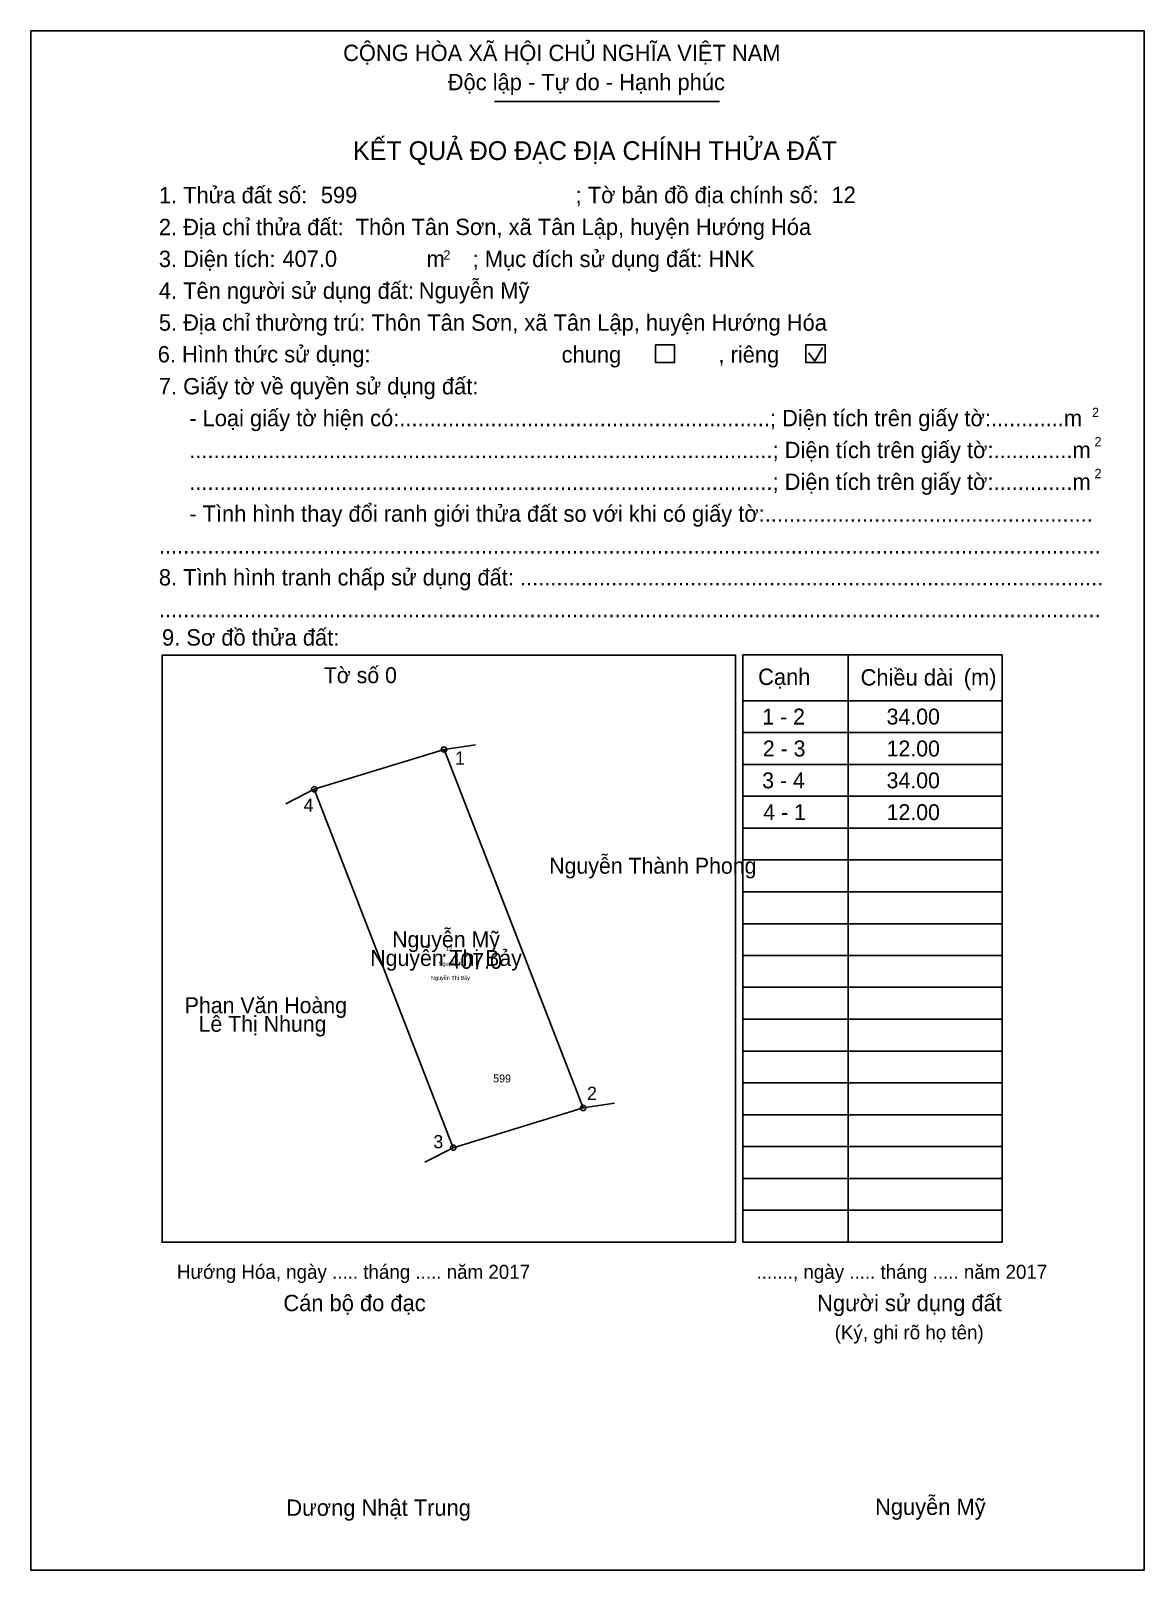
# Model space of a CAD drawing. Extents: x 548258 to 548357, y 1837809 to 1837946.
import ezdxf

# ---------------------------------------------------------------- set-up
doc = ezdxf.new("R2010")
doc.units = 0
for name, color, linetype in [('Level 1', 7, 'Continuous'), ('Level 10', 7, 'Continuous'), ('Level 11', 7, 'Continuous'), ('Level 13', 7, 'Continuous'), ('Level 15', 7, 'Continuous'), ('Level 18', 7, 'Continuous'), ('Level 2', 7, 'Continuous'), ('Level 21', 7, 'Continuous'), ('Level 27', 7, 'Continuous'), ('Level 36', 7, 'Continuous'), ('Level 48', 7, 'Continuous'), ('Level 50', 7, 'Continuous'), ('Level 52', 7, 'Continuous'), ('Level 6', 7, 'Continuous'), ('Level 9', 7, 'Continuous')]:
    doc.layers.add(name, color=color, linetype=linetype)

msp = doc.modelspace()

# ---------------------------------------------------------------- linework, layer by layer
at = {"layer": 'Level 1'}
for p, q in [((548258.16, 1837945.52), (548258.16, 1837945.52)), ((548299.15, 1837939.27), (548319.05, 1837939.27)), ((548327.47, 1837916.29), (548328.15, 1837917.51)), ((548326.91, 1837917.02), (548327.47, 1837916.29)), ((548269.76, 1837890.31), (548269.76, 1837890.31)), ((548344.04, 1837890.33), (548321.11, 1837890.33)), ((548321.11, 1837890.33), (548321.11, 1837838.38)), ((548330.43, 1837890.33), (548330.43, 1837838.38)), ((548344.04, 1837838.38), (548344.04, 1837890.33)), ((548321.11, 1837886.27), (548336.87, 1837886.27)), ((548336.87, 1837886.27), (548344.04, 1837886.27)), ((548321.11, 1837883.45), (548336.87, 1837883.45)), ((548336.87, 1837883.45), (548344.04, 1837883.45)), ((548321.11, 1837880.64), (548336.87, 1837880.64)), ((548336.87, 1837880.64), (548344.04, 1837880.64)), ((548321.11, 1837877.82), (548336.87, 1837877.82)), ((548336.87, 1837877.82), (548344.04, 1837877.82)), ((548321.11, 1837875), (548336.87, 1837875)), ((548336.87, 1837875), (548344.04, 1837875)), ((548321.11, 1837872.19), (548336.87, 1837872.19)), ((548336.87, 1837872.19), (548344.04, 1837872.19)), ((548321.11, 1837869.37), (548336.87, 1837869.37)), ((548336.87, 1837869.37), (548344.04, 1837869.37)), ((548321.11, 1837866.55), (548336.87, 1837866.55)), ((548336.87, 1837866.55), (548344.04, 1837866.55)), ((548321.11, 1837863.73), (548336.87, 1837863.73)), ((548336.87, 1837863.73), (548344.04, 1837863.73)), ((548321.11, 1837860.92), (548336.87, 1837860.92)), ((548336.87, 1837860.92), (548344.04, 1837860.92)), ((548321.11, 1837858.1), (548336.87, 1837858.1)), ((548336.87, 1837858.1), (548344.04, 1837858.1)), ((548321.11, 1837855.28), (548336.87, 1837855.28)), ((548336.87, 1837855.28), (548344.04, 1837855.28)), ((548321.11, 1837852.47), (548336.87, 1837852.47)), ((548336.87, 1837852.47), (548344.04, 1837852.47)), ((548321.11, 1837849.65), (548336.87, 1837849.65)), ((548336.87, 1837849.65), (548344.04, 1837849.65)), ((548321.11, 1837846.83), (548336.87, 1837846.83)), ((548336.87, 1837846.83), (548344.04, 1837846.83)), ((548321.11, 1837844.02), (548336.87, 1837844.02)), ((548336.87, 1837844.02), (548344.04, 1837844.02)), ((548321.11, 1837841.2), (548336.87, 1837841.2)), ((548336.87, 1837841.2), (548344.04, 1837841.2)), ((548320.45, 1837838.38), (548320.45, 1837838.38)), ((548321.11, 1837838.38), (548344.04, 1837838.38)), ((548344.04, 1837838.38), (548344.04, 1837838.89)), ((548356.59, 1837809.37), (548356.59, 1837809.37))]:
    msp.add_line(p, q, dxfattribs=at)
msp.add_lwpolyline([(548269.76, 1837890.31), (548320.45, 1837890.31), (548320.45, 1837838.38), (548269.76, 1837838.38)], close=True, dxfattribs=at)
at = {"layer": 'Level 10'}
msp.add_lwpolyline([(548283.22, 1837878.44), (548294.7, 1837881.95), (548306.99, 1837850.25), (548295.51, 1837846.74)], close=True, dxfattribs=at)
at = {"layer": 'Level 11'}
for centre in [(548294.7, 1837881.95), (548283.22, 1837878.44), (548283.22, 1837878.44), (548306.99, 1837850.25), (548295.51, 1837846.74)]:
    msp.add_circle(centre, 0.235, dxfattribs=at)
at = {"layer": 'Level 2'}
msp.add_lwpolyline([(548258.16, 1837945.52), (548356.59, 1837945.52), (548356.59, 1837809.37), (548258.16, 1837809.37)], close=True, dxfattribs=at)
at = {"layer": 'Level 27'}
for p, q in [((548294.7, 1837881.95), (548297.48, 1837882.38)), ((548283.22, 1837878.44), (548280.71, 1837877.16)), ((548306.99, 1837850.25), (548309.77, 1837850.68)), ((548295.51, 1837846.74), (548293, 1837845.46))]:
    msp.add_line(p, q, dxfattribs=at)
at = {"layer": 'Level 50'}
for points in [[(548313.39, 1837917.75), (548315.08, 1837917.75), (548315.08, 1837916.17), (548313.39, 1837916.17)], [(548326.69, 1837917.75), (548328.38, 1837917.75), (548328.38, 1837916.17), (548326.69, 1837916.17)]]:
    msp.add_lwpolyline(points, close=True, dxfattribs=at)

# ---------------------------------------------------------------- texts
at = {"layer": 'Level 1'}
for s, height, p in [('CỘNG HÒA XÃ HỘI CHỦ NGHĨA VIỆT NAM', 1.4459, (548285.77, 1837942.84)), ('Độc lập - Tự do - Hạnh phúc', 1.4459, (548295.02, 1837940.26)), ('KẾT QUẢ ĐO ĐẠC ĐỊA CHÍNH THỬA ĐẤT', 1.6526, (548286.65, 1837934.09)), ('1. Thửa đất số:', 1.4459, (548269.48, 1837930.26)), ('; Tờ bản đồ địa chính số:', 1.4459, (548306.33, 1837930.27)), ('2. Địa chỉ thửa đất:', 1.4459, (548269.48, 1837927.44)), ('3. Diện tích:', 1.4459, (548269.48, 1837924.62)), ('m', 1.45, (548293.15, 1837924.62)), ('2', 0.826, (548294.64, 1837925.28)), ('; Mục đích sử dụng đất: HNK', 1.446, (548297.22, 1837924.62)), ('4. Tên người sử dụng đất:', 1.4459, (548269.48, 1837921.81)), ('5. Địa chỉ thường trú: Thôn Tân Sơn, xã Tân Lập, huyện Hướng Hóa', 1.446, (548269.48, 1837918.99)), ('chung                , riêng', 1.4459, (548305.09, 1837916.17)), ('7. Giấy tờ về quyền sử dụng đất:', 1.4459, (548269.48, 1837913.36)), ('     - Loại giấy tờ hiện có:.............................................................; Diện tích trên giấy tờ:............m', 1.44587, (548269.48, 1837910.54)), ('2', 0.826, (548351.98, 1837911.35)), ('     ................................................................................................; Diện tích trên giấy tờ:.............m', 1.44587, (548269.48, 1837907.72)), ('2', 0.826, (548352.2, 1837908.77)), ('     ................................................................................................; Diện tích trên giấy tờ:.............m', 1.44587, (548269.48, 1837904.91)), ('2', 0.826, (548352.2, 1837905.95)), ('     - Tình hình thay đổi ranh giới thửa đất so với khi có giấy tờ:......................................................', 1.44587, (548269.48, 1837902.09)), ('...........................................................................................................................................................', 1.44587, (548269.48, 1837899.27)), ('8. Tình hình tranh chấp sử dụng đất: ................................................................................................', 1.44587, (548269.48, 1837896.46)), ('...........................................................................................................................................................', 1.44587, (548269.48, 1837893.64)), ('9. Sơ đồ thửa đất:', 1.4459, (548269.76, 1837891.14)), ('Cạnh', 1.446, (548322.46, 1837887.66)), ('Chiều dài', 1.446, (548331.52, 1837887.61)), ('(m)', 1.446, (548340.64, 1837887.63)), ('Hướng Hóa, ngày ..... tháng ..... năm 2017', 1.2394, (548271.08, 1837835.14)), ('......., ngày ..... tháng ..... năm 2017', 1.2394, (548322.32, 1837835.14)), ('Cán bộ đo đạc', 1.446, (548280.49, 1837832.28)), ('Người sử dụng đất', 1.4459, (548327.68, 1837832.28)), ('(Ký, ghi rõ họ tên)', 1.2394, (548329.23, 1837829.79)), ('Dương Nhật Trung', 1.446, (548280.75, 1837814.18))]:
    msp.add_text(s, height=height, dxfattribs=at).set_placement(p)
at = {"layer": 'Level 13'}
for s, height, p in [('Nguyễn Mỹ', 1.408, (548290.11, 1837864.46)), ('Nguyễn Thị Bảy', 1.4084, (548288.17, 1837862.81)), ('407.0', 1.408, (548295.1, 1837862.56)), ('Nguyễn Mỹ', 0.352, (548294.21, 1837862.84)), ('.', 1.41, (548294.45, 1837863.64))]:
    msp.add_text(s, height=height, dxfattribs=at).set_placement(p)
at = {"layer": 'Level 15'}
msp.add_text('Nguyễn Thị Bảy', height=0.3521, dxfattribs=at).set_placement((548293.53, 1837861.58))
at = {"layer": 'Level 18'}
msp.add_text('12', height=0.352, dxfattribs=at).set_placement((548294.87, 1837864.16))
at = {"layer": 'Level 21'}
msp.add_text('599', height=0.704, dxfattribs=at).set_placement((548299.04, 1837852.51))
at = {"layer": 'Level 36'}
for s, height, p in [('Tờ số 0', 1.408, (548284.06, 1837887.82)), ('Nguyễn Thành Phong', 1.4084, (548303.99, 1837870.97)), ('Phan Văn Hoàng', 1.4084, (548271.77, 1837858.63)), ('Lê Thị Nhung', 1.4084, (548272.99, 1837856.99))]:
    msp.add_text(s, height=height, dxfattribs=at).set_placement(p)
at = {"layer": 'Level 48'}
msp.add_text('6. Hình thức sử dụng:', height=1.4459, dxfattribs=at).set_placement((548269.38, 1837916.19))
at = {"layer": 'Level 52'}
for s, p in [('1 - 2', (548322.83, 1837884.16)), ('34.00', (548333.82, 1837884.16)), ('2 - 3', (548322.88, 1837881.34)), ('12.00', (548333.82, 1837881.34)), ('3 - 4', (548322.82, 1837878.52)), ('34.00', (548333.82, 1837878.52)), ('4 - 1', (548322.92, 1837875.71)), ('12.00', (548333.82, 1837875.71))]:
    msp.add_text(s, height=1.408, dxfattribs=at).set_placement(p)
at = {"layer": 'Level 6'}
for s, p in [('599', (548283.8, 1837930.27)), ('12', (548328.95, 1837930.29)), ('Thôn Tân Sơn, xã Tân Lập, huyện Hướng Hóa', (548286.88, 1837927.45)), ('407.0', (548280.4, 1837924.64)), ('Nguyễn Mỹ', (548292.46, 1837921.83)), ('Nguyễn Mỹ', (548332.8, 1837814.26))]:
    msp.add_text(s, height=1.446, dxfattribs=at).set_placement(p)
at = {"layer": 'Level 9'}
for s, p in [('1', (548295.67, 1837880.61)), ('4', (548282.28, 1837876.45)), ('2', (548307.34, 1837850.96)), ('3', (548293.75, 1837846.69))]:
    msp.add_text(s, height=1.17, dxfattribs=at).set_placement(p)

doc.saveas('drawing.dxf')
